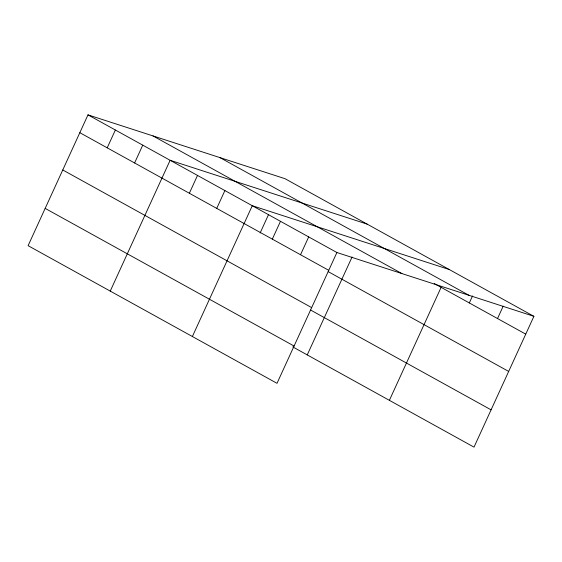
<?xml version="1.0" encoding="UTF-8"?>
<svg xmlns="http://www.w3.org/2000/svg" width="562" height="562" viewBox="0 0 562 562"><rect width="100%" height="100%" fill="white"/><g stroke="black" fill="none" stroke-linecap="round" stroke-linejoin="round"><path stroke-width="0.84" d="M533.9 316.329L284.99 178.681L87.988 114.866L28.1 245.671L277.01 383.319L336.898 252.514L533.9 316.329L474.012 447.134L292.788 346.916M107.209 147.827L115.365 130.012M134.592 162.966L142.748 145.151M110.243 291.095L170.124 160.289L367.127 224.105M189.352 193.251L197.508 175.435M216.728 208.39L224.891 190.574M192.38 336.519L252.268 205.72L449.27 269.528M260.122 232.991L268.474 214.74M272.324 239.131L280.48 221.316M300.53 254.734L308.693 236.918M307.238 354.91L352.072 256.996M389.382 400.334L441.114 287.344M469.319 302.946L472.516 295.97M497.532 318.542L503.208 306.149M219.974 157.62L468.891 295.268M434.264 283.557L525.744 334.144M152.997 135.927L401.907 273.575M87.988 114.866L336.898 252.514M79.832 132.688L328.742 270.336M328.208 271.636L508.673 371.433M62.761 169.97L311.671 307.618M310.624 310.048L491.083 409.846M45.171 208.39L294.081 346.037"/></g></svg>
